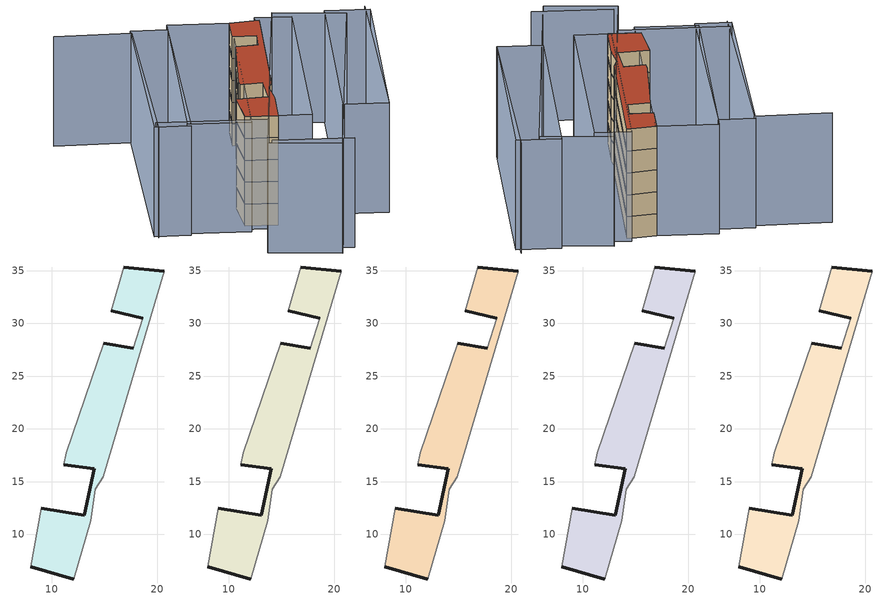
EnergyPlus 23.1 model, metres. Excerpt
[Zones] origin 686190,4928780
1299981a055daac1_F0_whole
 floor ground (EU_floor_Construction): 20.64,34.95 14.88,15.46 14.1,14.26 13.69,11.29 12.07,5.77 8,6.93 9,12.48 13.05,11.79 13.99,16.24 11.12,16.62 11.36,17.75 14.89,28.13 17.73,27.63 18.61,30.48 15.61,31.17 16.8,35.34 z0
 wall outside (EU_wall_Construction): 8,6.93 12.07,5.77 / 20.64,34.95 16.8,35.34 / 15.61,31.17 18.61,30.48 / 17.73,27.63 14.89,28.13 / 11.12,16.62 13.99,16.24 13.05,11.79 9,12.48 z0:3
 wall adiabatic (EU_wall_Construction): 9,12.48 8,6.93 / 12.07,5.77 13.69,11.29 14.1,14.26 14.88,15.46 20.64,34.95 / 16.8,35.34 15.61,31.17 / 18.61,30.48 17.73,27.63 / 14.89,28.13 11.36,17.75 11.12,16.62 z0:3
1299981a055daac1_F1_whole
 floor to 1299981a055daac1_F0_whole (EU_floor_Construction): 20.64,34.95 14.88,15.46 14.1,14.26 13.69,11.29 12.07,5.77 8,6.93 9,12.48 13.05,11.79 13.99,16.24 11.12,16.62 11.36,17.75 14.89,28.13 17.73,27.63 18.61,30.48 15.61,31.17 16.8,35.34 z3
 wall outside (EU_wall_Construction): 8,6.93 12.07,5.77 / 20.64,34.95 16.8,35.34 / 15.61,31.17 18.61,30.48 / 17.73,27.63 14.89,28.13 / 11.12,16.62 13.99,16.24 13.05,11.79 9,12.48 z3:6
 wall adiabatic (EU_wall_Construction): 9,12.48 8,6.93 / 12.07,5.77 13.69,11.29 14.1,14.26 14.88,15.46 20.64,34.95 / 16.8,35.34 15.61,31.17 / 18.61,30.48 17.73,27.63 / 14.89,28.13 11.36,17.75 11.12,16.62 z3:6
1299981a055daac1_F2_whole
 floor to 1299981a055daac1_F1_whole (EU_floor_Construction): 20.64,34.95 14.88,15.46 14.1,14.26 13.69,11.29 12.07,5.77 8,6.93 9,12.48 13.05,11.79 13.99,16.24 11.12,16.62 11.36,17.75 14.89,28.13 17.73,27.63 18.61,30.48 15.61,31.17 16.8,35.34 z6
 wall outside (EU_wall_Construction): 8,6.93 12.07,5.77 / 20.64,34.95 16.8,35.34 / 15.61,31.17 18.61,30.48 / 17.73,27.63 14.89,28.13 / 11.12,16.62 13.99,16.24 13.05,11.79 9,12.48 z6:9
 wall adiabatic (EU_wall_Construction): 9,12.48 8,6.93 / 12.07,5.77 13.69,11.29 14.1,14.26 14.88,15.46 20.64,34.95 / 16.8,35.34 15.61,31.17 / 18.61,30.48 17.73,27.63 / 14.89,28.13 11.36,17.75 11.12,16.62 z6:9
1299981a055daac1_F3_whole
 floor to 1299981a055daac1_F2_whole (EU_floor_Construction): 20.64,34.95 14.88,15.46 14.1,14.26 13.69,11.29 12.07,5.77 8,6.93 9,12.48 13.05,11.79 13.99,16.24 11.12,16.62 11.36,17.75 14.89,28.13 17.73,27.63 18.61,30.48 15.61,31.17 16.8,35.34 z9
 wall outside (EU_wall_Construction): 8,6.93 12.07,5.77 / 20.64,34.95 16.8,35.34 / 15.61,31.17 18.61,30.48 / 17.73,27.63 14.89,28.13 / 11.12,16.62 13.99,16.24 13.05,11.79 9,12.48 z9:12
 wall adiabatic (EU_wall_Construction): 9,12.48 8,6.93 / 12.07,5.77 13.69,11.29 14.1,14.26 14.88,15.46 20.64,34.95 / 16.8,35.34 15.61,31.17 / 18.61,30.48 17.73,27.63 / 14.89,28.13 11.36,17.75 11.12,16.62 z9:12
1299981a055daac1_F4_whole
 floor to 1299981a055daac1_F3_whole (EU_floor_Construction): 20.64,34.95 14.88,15.46 14.1,14.26 13.69,11.29 12.07,5.77 8,6.93 9,12.48 13.05,11.79 13.99,16.24 11.12,16.62 11.36,17.75 14.89,28.13 17.73,27.63 18.61,30.48 15.61,31.17 16.8,35.34 z12
 wall outside (EU_wall_Construction): 8,6.93 12.07,5.77 / 20.64,34.95 16.8,35.34 / 15.61,31.17 18.61,30.48 / 17.73,27.63 14.89,28.13 / 11.12,16.62 13.99,16.24 13.05,11.79 9,12.48 z12:15
 wall adiabatic (EU_wall_Construction): 9,12.48 8,6.93 / 12.07,5.77 13.69,11.29 14.1,14.26 14.88,15.46 20.64,34.95 / 16.8,35.34 15.61,31.17 / 18.61,30.48 17.73,27.63 / 14.89,28.13 11.36,17.75 11.12,16.62 z12:15
 roof outside (EU_roof_Construction): 12.07,5.77 13.69,11.29 14.1,14.26 14.88,15.46 20.64,34.95 16.8,35.34 15.61,31.17 18.61,30.48 17.73,27.63 14.89,28.13 11.36,17.75 11.12,16.62 13.99,16.24 13.05,11.79 9,12.48 8,6.93 z15
shading: 8.59,-1.3 18.54,-4.31 / -3.19,9.07 10.44,5.1 / 26.59,4.64 34.68,34.39 / -5.37,39.24 4.16,36.77 / 4.16,36.77 -3.45,7.32 / 31.77,33.11 16.51,-5.42 / 16.51,-5.42 7.73,-1.95 / 7.73,-1.95 23,36.58 / 23,36.58 31.77,33.11 / 34.97,33.22 26.57,4.61 / 26.57,4.61 20.96,6.25 / 20.96,6.25 29.36,34.87 / 29.36,34.87 34.97,33.22 / 24.86,34.52 16.18,4.58 / 16.18,4.58 11.68,5.89 / 11.68,5.89 20.36,35.82 / 20.36,35.82 24.86,34.52 / 0.41,7.22 9.2,37.54 / 9.2,37.54 16.96,35.29 / 16.96,35.29 8.17,4.96 / 8.17,4.96 0.41,7.22 / 8.82,36.24 0.74,6.7 / 0.74,6.7 -3.8,7.94 / -3.8,7.94 4.29,37.48 / 4.29,37.48 8.82,36.24 z0:15
[Building]
EU S2 Campaign: North Axis=0; Terrain=City; Solar Distribution=FullExterior
[Site:Location]
Bologna: Latitude=44.5; Longitude=11.25; Time Zone=1; Elevation=37
[SizingPeriod:WeatherFileDays]
AnnualSizingPeriod: Begin Month=1; Begin Day of Month=1; End Month=12; End Day of Month=31; Day of Week for Start Day=Monday; Use Weather File Daylight Saving Period=No; Use Weather File Rain and Snow Indicators=No
[MATERIAL]
EU_InternalMass_Material: Roughness=MediumRough; Thickness=0.1; Conductivity=1; Density=1800; Specific Heat=900; Thermal Absorptance=0.9; Solar Absorptance=0.7; Visible Absorptance=0.7
[MATERIAL:NOMASS] Roughness=MediumRough; Thermal Absorptance=0.9; Solar Absorptance=0.7; Visible Absorptance=0.7
Name | Thermal Resistance
EU_wall_NoMass | 0.905828
EU_roof_NoMass | 0.37593
EU_floor_NoMass | 0.67114
[CONSTRUCTION]
EU_wall_Construction: EU_wall_NoMass
EU_roof_Construction: EU_roof_NoMass
EU_floor_Construction: EU_floor_NoMass
EU_InternalMass_Construction: EU_InternalMass_Material
[ZONE] Type=1; Multiplier=1; Ceiling Height=autocalculate; Floor Area=autocalculate; Part of Total Floor Area=Yes
Name | Volume
1299981a055daac1_F0_whole | 285.1875
1299981a055daac1_F1_whole; 1299981a055daac1_F2_whole; 1299981a055daac1_F3_whole; 1299981a055daac1_F4_whole | 285.189
[INTERNALMASS] Construction=EU_InternalMass_Construction; Surface Area=95.0628
Name | Zone or ZoneList
1299981a055daac1_F0_whole_EU_InternalMass | 1299981a055daac1_F0_whole
1299981a055daac1_F1_whole_EU_InternalMass | 1299981a055daac1_F1_whole
1299981a055daac1_F2_whole_EU_InternalMass | 1299981a055daac1_F2_whole
1299981a055daac1_F3_whole_EU_InternalMass | 1299981a055daac1_F3_whole
1299981a055daac1_F4_whole_EU_InternalMass | 1299981a055daac1_F4_whole
[OTHEREQUIPMENT] Fuel Type=Electricity; Design Level Calculation Method=Watts/Area; Power per Zone Floor Area=1; Fraction Latent=0; Fraction Radiant=0; Fraction Lost=0; Carbon Dioxide Generation Rate=0; EndUse Subcategory=EU_Step8_InternalGains
Name | Zone or ZoneList or Space or SpaceList | Schedule
EU_Step8_InternalGain_1299981a055daac1_F0_whole_f000 | 1299981a055daac1_F0_whole | EU_Step8_GainSchedule_1299981a055daac1_F0_whole_f000
EU_Step8_InternalGain_1299981a055daac1_F1_whole_f000 | 1299981a055daac1_F1_whole | EU_Step8_GainSchedule_1299981a055daac1_F1_whole_f000
EU_Step8_InternalGain_1299981a055daac1_F2_whole_f000 | 1299981a055daac1_F2_whole | EU_Step8_GainSchedule_1299981a055daac1_F2_whole_f000
EU_Step8_InternalGain_1299981a055daac1_F3_whole_f000 | 1299981a055daac1_F3_whole | EU_Step8_GainSchedule_1299981a055daac1_F3_whole_f000
EU_Step8_InternalGain_1299981a055daac1_F4_whole_f000 | 1299981a055daac1_F4_whole | EU_Step8_GainSchedule_1299981a055daac1_F4_whole_f000
[ZONEVENTILATION:DESIGNFLOWRATE] Schedule=EU_AlwaysOn; Design Flow Rate Calculation Method=AirChanges/Hour; Air Changes per Hour=0.73129; Ventilation Type=Natural; Fan Pressure Rise=0; Fan Total Efficiency=1; Constant Term Coefficient=1; Temperature Term Coefficient=0; Velocity Term Coefficient=0; Velocity Squared Term Coefficient=0; Minimum Indoor Temperature=-100; Maximum Indoor Temperature=100; Delta Temperature=-100; Minimum Outdoor Temperature=-100; Maximum Outdoor Temperature=100; Maximum Wind Speed=40
Name | Zone or ZoneList or Space or SpaceList
EU_ConstantAir_1299981a055daac1_F0_whole | 1299981a055daac1_F0_whole
EU_ConstantAir_1299981a055daac1_F1_whole | 1299981a055daac1_F1_whole
EU_ConstantAir_1299981a055daac1_F2_whole | 1299981a055daac1_F2_whole
EU_ConstantAir_1299981a055daac1_F3_whole | 1299981a055daac1_F3_whole
EU_ConstantAir_1299981a055daac1_F4_whole | 1299981a055daac1_F4_whole
[HVACTEMPLATE:THERMOSTAT] Constant Heating Setpoint=20; Constant Cooling Setpoint=50
EU_HeatOnly_1299981a055daac1_F0_whole; EU_HeatOnly_1299981a055daac1_F1_whole; EU_HeatOnly_1299981a055daac1_F2_whole; EU_HeatOnly_1299981a055daac1_F3_whole; EU_HeatOnly_1299981a055daac1_F4_whole
[HVACTEMPLATE:ZONE:IDEALLOADSAIRSYSTEM] System Availability Schedule=EU_AlwaysOn; Maximum Heating Supply Air Temperature=50; Minimum Cooling Supply Air Temperature=13; Maximum Heating Supply Air Humidity Ratio=0.0156; Minimum Cooling Supply Air Humidity Ratio=0.0077; Heating Limit=NoLimit; Cooling Limit=NoLimit; Heating Availability Schedule=EU_AlwaysOn; Cooling Availability Schedule=EU_CoolingOff; Dehumidification Control Type=ConstantSensibleHeatRatio; Cooling Sensible Heat Ratio=0.7; Dehumidification Setpoint=60; Humidification Control Type=None; Humidification Setpoint=30; Outdoor Air Method=None; Outdoor Air Flow Rate per Person=0.00944; Outdoor Air Flow Rate per Zone Floor Area=0; Outdoor Air Flow Rate per Zone=0; Demand Controlled Ventilation Type=None; Outdoor Air Economizer Type=NoEconomizer; Heat Recovery Type=None; Sensible Heat Recovery Effectiveness=0.7; Latent Heat Recovery Effectiveness=0.65
Name | Template Thermostat
1299981a055daac1_F0_whole | EU_HeatOnly_1299981a055daac1_F0_whole
1299981a055daac1_F1_whole | EU_HeatOnly_1299981a055daac1_F1_whole
1299981a055daac1_F2_whole | EU_HeatOnly_1299981a055daac1_F2_whole
1299981a055daac1_F3_whole | EU_HeatOnly_1299981a055daac1_F3_whole
1299981a055daac1_F4_whole | EU_HeatOnly_1299981a055daac1_F4_whole
[SIZING:ZONE] Zone Cooling Design Supply Air Temperature Input Method=SupplyAirTemperature; Zone Cooling Design Supply Air Temperature=13; Zone Heating Design Supply Air Temperature Input Method=SupplyAirTemperature; Zone Heating Design Supply Air Temperature=50; Zone Cooling Design Supply Air Humidity Ratio=0.008; Zone Heating Design Supply Air Humidity Ratio=0.008; Cooling Design Air Flow Method=DesignDay; Cooling Design Air Flow Rate=0; Cooling Minimum Air Flow per Zone Floor Area=0.000762; Cooling Minimum Air Flow=0; Cooling Minimum Air Flow Fraction=0.2; Heating Design Air Flow Method=DesignDay; Heating Design Air Flow Rate=0; Heating Maximum Air Flow per Zone Floor Area=0.002032; Heating Maximum Air Flow=0.141576; Heating Maximum Air Flow Fraction=0.3; Account for Dedicated Outdoor Air System=No; Dedicated Outdoor Air System Control Strategy=NeutralSupplyAir; Dedicated Outdoor Air Low Setpoint Temperature for Design=autosize; Dedicated Outdoor Air High Setpoint Temperature for Design=autosize; Zone Load Sizing Method=Sensible Load Only No Latent Load; Zone Latent Cooling Design Supply Air Humidity Ratio Input Method=HumidityRatioDifference; Zone Cooling Design Supply Air Humidity Ratio Difference=0.005; Zone Latent Heating Design Supply Air Humidity Ratio Input Method=HumidityRatioDifference; Zone Humidification Design Supply Air Humidity Ratio Difference=0.005
1299981a055daac1_F0_whole; 1299981a055daac1_F1_whole; 1299981a055daac1_F2_whole; 1299981a055daac1_F3_whole; 1299981a055daac1_F4_whole
[SCHEDULE:CONSTANT]
Name | Hourly Value
EU_AlwaysOn | 1
EU_CoolingOff | 0
[SCHEDULE:FILE] Column Number=1; Rows to Skip at Top=0; Number of Hours of Data=8760; Column Separator=Comma; Interpolate to Timestep=No; Minutes per Item=60; Adjust Schedule for Daylight Savings=Yes
Name | File
EU_Step8_GainSchedule_1299981a055daac1_F0_whole_f000 | ../../schedules/1299981a055daac1/1299981a055daac1_F0_whole_f000_gain.csv
EU_Step8_GainSchedule_1299981a055daac1_F1_whole_f000 | ../../schedules/1299981a055daac1/1299981a055daac1_F1_whole_f000_gain.csv
EU_Step8_GainSchedule_1299981a055daac1_F2_whole_f000 | ../../schedules/1299981a055daac1/1299981a055daac1_F2_whole_f000_gain.csv
EU_Step8_GainSchedule_1299981a055daac1_F3_whole_f000 | ../../schedules/1299981a055daac1/1299981a055daac1_F3_whole_f000_gain.csv
EU_Step8_GainSchedule_1299981a055daac1_F4_whole_f000 | ../../schedules/1299981a055daac1/1299981a055daac1_F4_whole_f000_gain.csv
